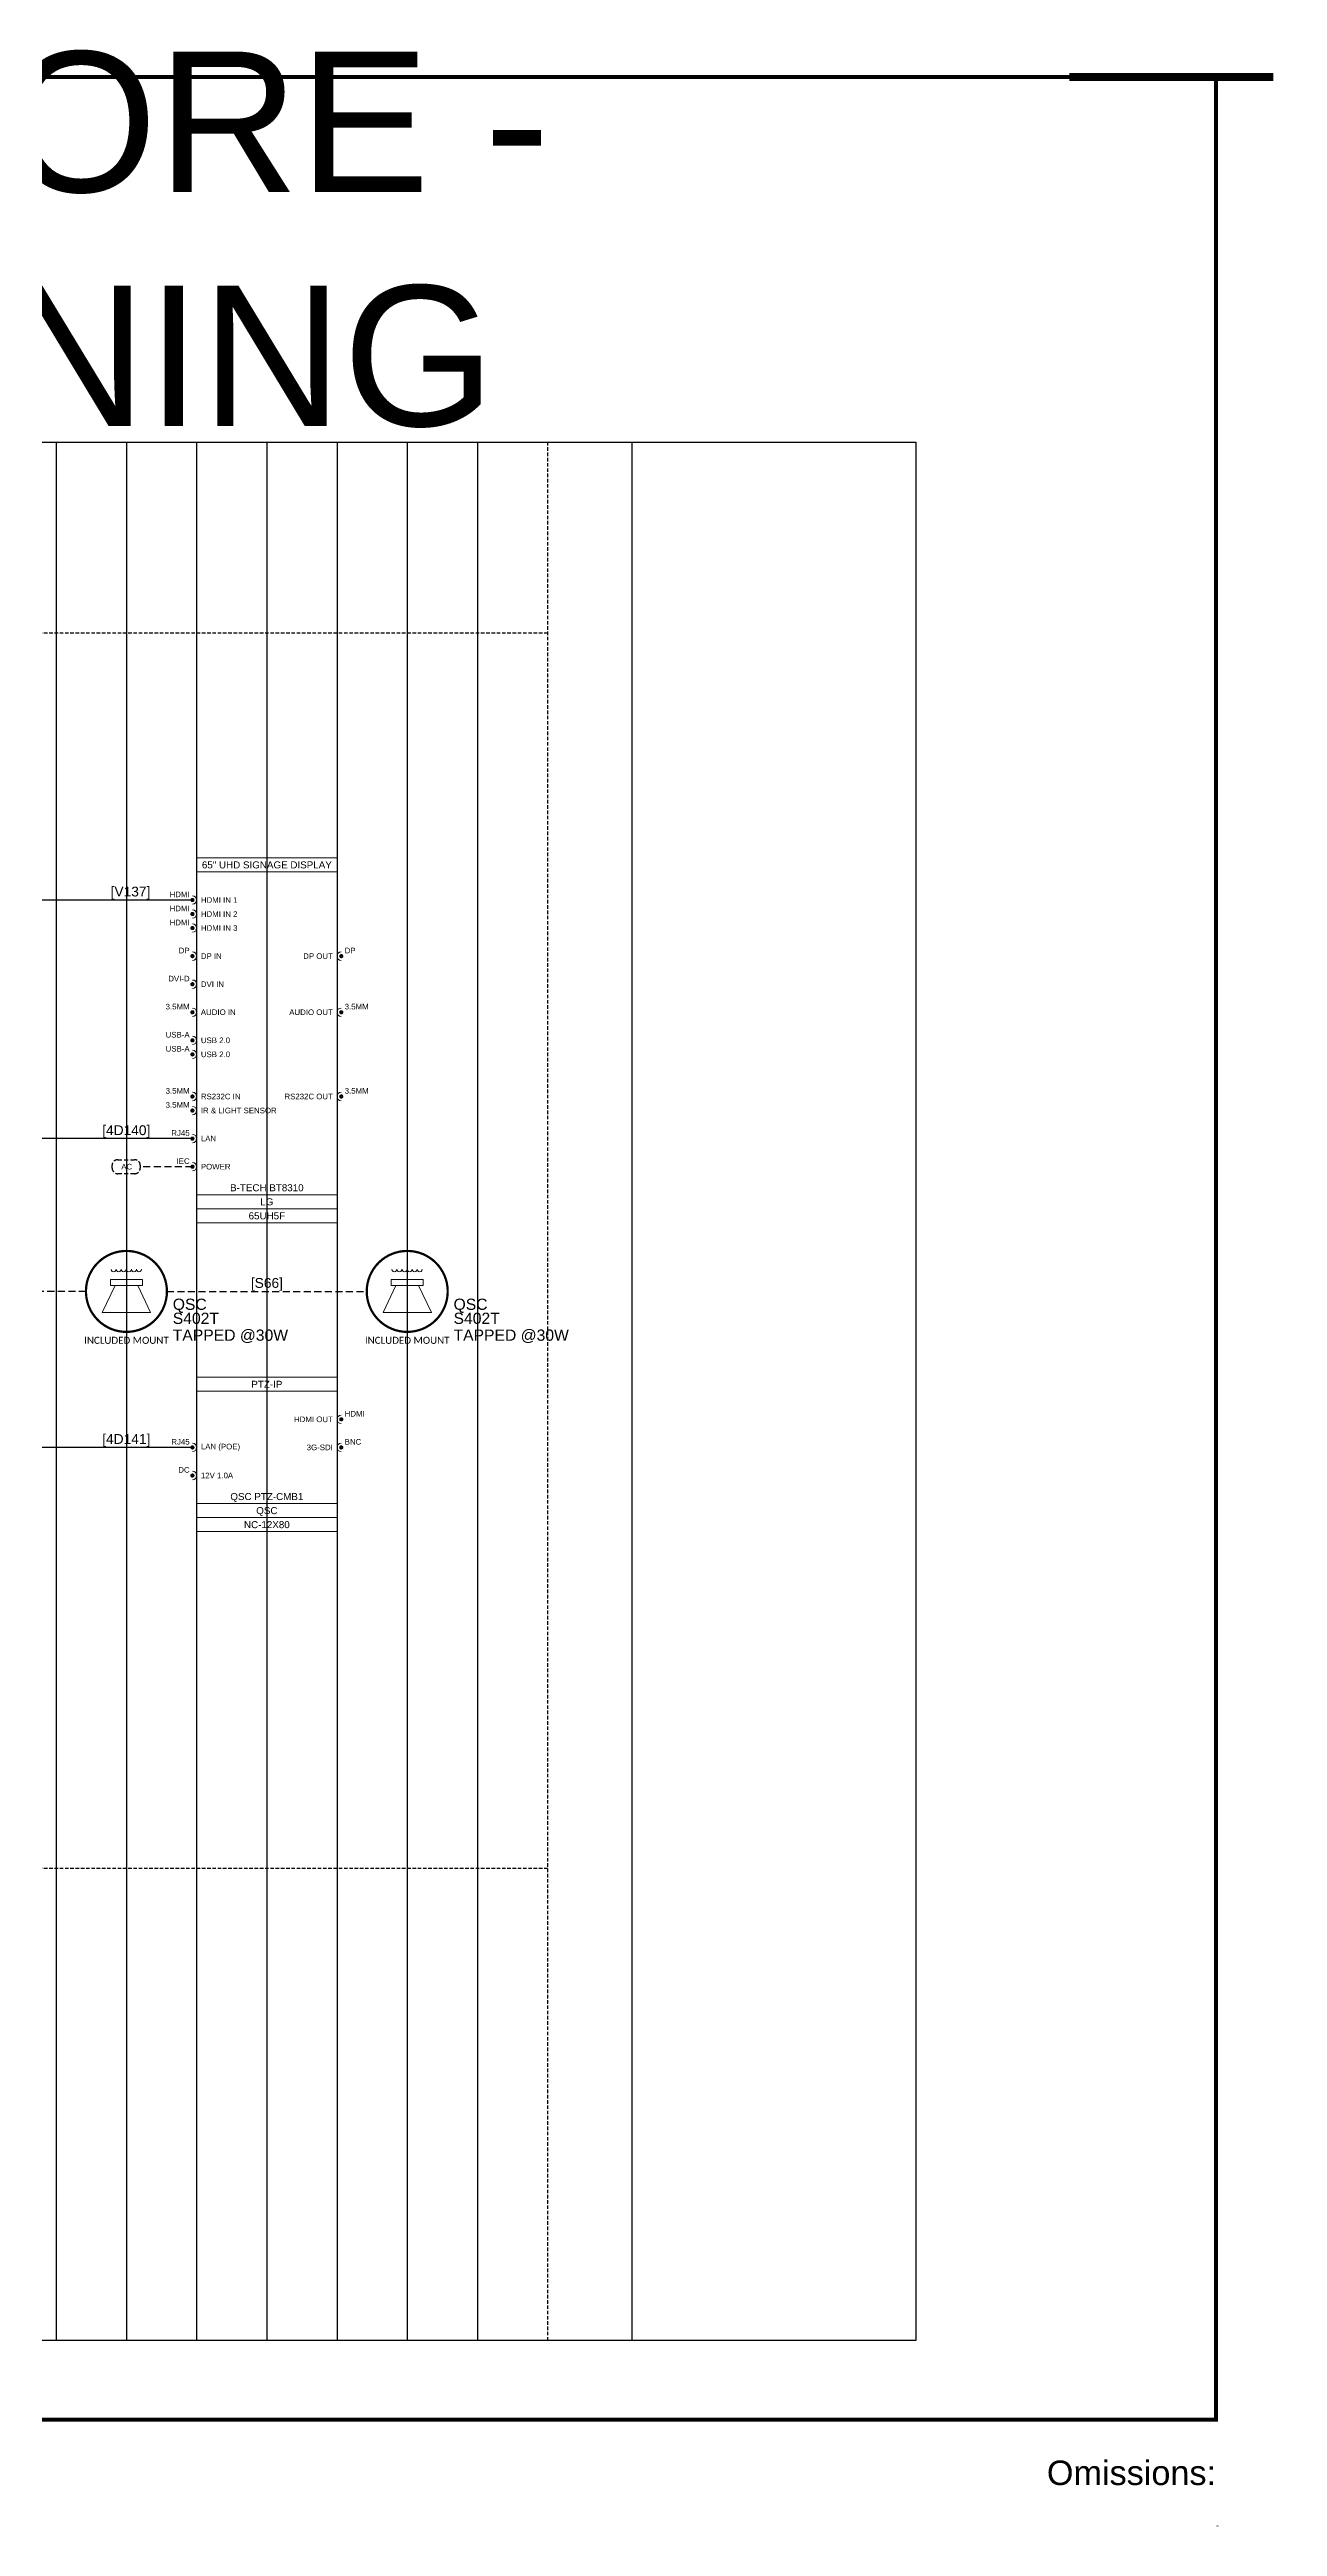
# Model space of a CAD drawing. Header units: millimetres. Extents: x -71336 to -35435, y -26189 to 22712.
# Drawn here: x -39656 to -39219, y -5716 to -4833 of the extents above; entities that cross this region are included whole.
import ezdxf
from ezdxf.enums import TextEntityAlignment as Align
from ezdxf.lldxf.tags import DXFTag

# ---------------------------------------------------------------- set-up
doc = ezdxf.new("R2018")
doc.units = ezdxf.units.MM
doc.linetypes.add('DASHED', pattern=[0.75, 0.5, -0.25])
doc.linetypes.add('DASHED2', pattern=[0.375, 0.25, -0.125])
for name, color, linetype in [('SC - 2 Core Speaker', 211, 'DASHED'), ('SC - 3 Core Flex', 7, 'DASHED'), ('SC - Cat - Green - Data', 84, 'Continuous'), ('SC - Cat - Green - Data - QLAN', 84, 'QLAN'), ('SC - HDMI', 192, 'Continuous'), ('SC - Text', 7, 'Continuous'), ('Text', 7, 'Continuous')]:
    doc.layers.add(name, color=color, linetype=linetype)
doc.layers.add('SC - Equipment', color=7, linetype='Continuous', lineweight=13)
for name, color, linetype, plot in [('SC - Guides', 211, 'Continuous', False), ('SC - Titlesheet - Model', 250, 'Continuous', False), ('SC - Xlines', 252, 'Continuous', False)]:
    doc.layers.add(name, color=color, linetype=linetype, plot=plot)
doc.styles.add('ARIAL', font='arial.ttf')
doc.styles.add('CALIBRI', font='calibri.ttf')
doc.styles.get("Standard").update_dxf_attribs({"font": 'arial.ttf', "height": 35})
tags = doc.linetypes.add('QLAN', pattern='A,3.942001,-0.106942,["QLAN",ARIAL,S=0.5,R=0,X=0,Y=-0.25],-1.981735,3.969322', length=10).pattern_tags.tags
tags[6] = DXFTag(74, 10)

# ---------------------------------------------------------------- blocks, each defined once
blk = doc.blocks.new('*U189')
at = {"layer": 'SC - Guides', "color": 5, "ltscale": 5, "const_width": 2}
blk.add_lwpolyline([(-415.5, 287), (-465.5, 287)], dxfattribs=at)
at = {"layer": 'SC - Titlesheet - Model', "color": 6, "ltscale": 5, "const_width": 1}
blk.add_lwpolyline([(-365.5, -287), (365.5, -287), (365.5, 287), (-365.5, 287)], close=True, dxfattribs=at)
at = {"ltscale": 5, "style": 'ARIAL'}
blk.add_text('Omissions:', height=6, dxfattribs=at).set_placement((365.5, -297), align=Align.TOP_RIGHT)
at = {"layer": 'SC - Titlesheet - Model', "color": 5, "lineweight": 30, "ltscale": 5, "flags": 104}
blk.add_attdef('ADDITIONS', text='', height=5, dxfattribs=at).set_placement((-365.5, -312), align=Align.TOP_LEFT)
blk.add_attdef('CHANGES', text='', height=5, dxfattribs=at).set_placement((0, -312), align=Align.TOP_CENTER)
blk.add_attdef('OMISSIONS', text='', height=5, dxfattribs=at).set_placement((365.5, -312), align=Align.TOP_RIGHT)
blk = doc.blocks.new('LG 65UH5F - SCHEMATIC')
at = {"layer": 'SC - Equipment'}
for p, q in [((-25, 0), (25, 0)), ((-25, -130), (-25, 0)), ((25, 0), (25, -130)), ((25, -5), (-25, -5)), ((25, -120), (-25, -120)), ((25, -120), (-25, -120)), ((25, -125), (-25, -125)), ((25, -125), (-25, -125)), ((25, -125), (-25, -125)), ((25, -130), (-25, -130))]:
    blk.add_line(p, q, dxfattribs=at)
at = {"layer": 'SC - Equipment', "const_width": 0.7}
for points in [[(-26.1, -15, 1), (-26.9, -15, 1)], [(-26.1, -20, 1), (-26.9, -20, 1)], [(-26.1, -25, 1), (-26.9, -25, 1)], [(-26.1, -35, 1), (-26.9, -35, 1)], [(26.1, -35, -1), (26.9, -35, -1)], [(-26.1, -45, 1), (-26.9, -45, 1)], [(-26.1, -55, 1), (-26.9, -55, 1)], [(26.1, -55, -1), (26.9, -55, -1)], [(-26.1, -65, 1), (-26.9, -65, 1)], [(-26.1, -70, 1), (-26.9, -70, 1)], [(-26.1, -85, 1), (-26.9, -85, 1)], [(26.1, -85, -1), (26.9, -85, -1)], [(-26.1, -90, 1), (-26.9, -90, 1)], [(-26.1, -100, 1), (-26.9, -100, 1)], [(-26.1, -110, 1), (-26.9, -110, 1)]]:
    blk.add_lwpolyline(points, format="xyb", close=True, dxfattribs=at)
at = {"layer": 'SC - Equipment'}
for centre, start, end in [((-26.5, -15), 270, 90), ((-26.5, -20), 270, 90), ((-26.5, -25), 270, 90), ((-26.5, -35), 270, 90), ((26.5, -35), 90, 270), ((-26.5, -45), 270, 90), ((-26.5, -55), 270, 90), ((26.5, -55), 90, 270), ((-26.5, -65), 270, 90), ((-26.5, -70), 270, 90), ((-26.5, -85), 270, 90), ((26.5, -85), 90, 270), ((-26.5, -90), 270, 90), ((-26.5, -100), 270, 90), ((-26.5, -110), 270, 90)]:
    blk.add_arc(centre, 1.5, start, end, dxfattribs=at)
at = {"ltscale": 5}
for tag, p in [('DESCRIPTION', (0, -2.5)), ('BRACKET', (0, -117.5)), ('MAKE', (0, -122.5)), ('MODEL', (0, -127.5))]:
    blk.add_attdef(tag, text='', height=2.5, dxfattribs=at).set_placement(p, align=Align.MIDDLE_CENTER)
at = {"ltscale": 5, "flags": 1}
for tag, p in [('ROOM_TYPE', (45, -5)), ('LOCATION', (45, -10)), ('RACK_EQUIPMENT_(Y/N)', (45, -15)), ('POE(WATT)', (45, -35)), ('IP_(Y/N)', (45, -30)), ('AMP(@240V)', (45, -40)), ('WATT', (45, -45)), ('WEIGHT(KG)', (45, -55)), ('BTU/H', (45, -50)), ('TRANSFORMER_TAPS', (45, -60))]:
    blk.add_attdef(tag, p, '', height=2.5, dxfattribs=at)
at = {"layer": 'SC - Equipment', "ltscale": 5, "char_height": 2}
for s, insert, width, attachment_point in [('HDMI', (-27.5, -13), 5.7736, 6), ('HDMI', (-27.5, -18), 5.7736, 6), ('HDMI IN 1', (-23.5, -15), 23.5, 4), ('HDMI', (-27.5, -23), 5.7736, 6), ('HDMI IN 2', (-23.5, -20), 23.5, 4), ('HDMI IN 3', (-23.5, -25), 23.5, 4), ('DP', (-27.5, -33), 5.7736, 6), ('DP IN', (-23.5, -35), 23.5, 4), ('DP OUT', (23.5, -35), 23.5, 6), ('DP', (27.72, -33), 7.1748, 4), ('DVI-D', (-27.5, -43), 5.7736, 6), ('DVI IN', (-23.5, -45), 23.5, 4), ('3.5MM', (-27.5, -53), 5.7736, 6), ('3.5MM', (27.72, -53), 7.1748, 4), ('AUDIO IN', (-23.5, -55), 23.5, 4), ('AUDIO OUT', (23.5, -55), 23.5, 6), ('USB-A', (-27.5, -63), 5.7736, 6), ('USB-A', (-27.5, -68), 5.7736, 6), ('USB 2.0', (-23.5, -65), 29.0857, 4), ('USB 2.0', (-23.5, -70), 29.0857, 4), ('3.5MM', (-27.5, -83), 5.7736, 6), ('3.5MM', (-27.5, -88), 5.7736, 6), ('RS232C IN', (-23.5, -85), 29.0857, 4), ('RS232C OUT', (23.5, -85), 23.5, 6), ('3.5MM', (27.72, -83), 7.1748, 4), ('RJ45', (-27.5, -98), 5.7736, 6), ('IR & LIGHT SENSOR', (-23.5, -90), 29.0857, 4), ('LAN', (-23.5, -100), 23.5, 4), ('IEC', (-27.5, -108), 5.7736, 6), ('POWER', (-23.5, -110), 23.5, 4)]:
    blk.add_mtext(s, dxfattribs=dict(at, insert=insert, width=width, attachment_point=attachment_point))
blk = doc.blocks.new('QSC S402T - SCHEMATIC')
at = {"layer": 'SC - Equipment'}
for p, q in [((-4.04, -12.3), (-8.61, -21.95)), ((4.03, -12.3), (8.58, -21.96)), ((8.58, -21.96), (-8.61, -21.95))]:
    blk.add_line(p, q, dxfattribs=at)
at = {"layer": 'SC - Equipment', "const_width": 0.797}
for points in [[(14.41, -14.43, 1), (-14.43, -14.41, 1)], [(-14.43, -14.41, 1), (14.41, -14.43, 1)]]:
    blk.add_lwpolyline(points, format="xyb", dxfattribs=at)
at = {"layer": 'SC - Equipment'}
for points in [[(-5.71, -10.19), (5.7, -10.2), (5.7, -12.3), (-5.71, -12.29)], [(-5.71, -10.19), (5.7, -10.2), (5.7, -12.31), (-5.71, -12.3)]]:
    blk.add_lwpolyline(points, close=True, dxfattribs=at)
for centre in [(-4.59, -6.52), (-2.78, -6.52), (-0.97, -6.52), (0.85, -6.53), (2.64, -6.53), (4.45, -6.53)]:
    blk.add_arc(centre, 0.9, 179.95469, 359.95469, dxfattribs=at)
at = {"ltscale": 5, "style": 'CALIBRI', "flags": 1}
for tag, p in [('LOCATION', (34.66, 25.74)), ('ROOM_TYPE', (34.66, 30.74)), ('RACK_EQUIPMENT_(Y/N)', (34.66, 20.74)), ('IP_(Y/N)', (34.66, 15.74)), ('POE(WATT)', (34.66, 10.74)), ('AMP(@240V)', (34.66, 5.74)), ('WATT', (34.66, 0.74)), ('WEIGHT(KG)', (34.66, -9.26)), ('BTU/H', (34.66, -4.26)), ('DESCRIPTION', (34.66, -14.26))]:
    blk.add_attdef(tag, p, '', height=2.5, dxfattribs=at)
at = {"ltscale": 5, "style": 'CALIBRI'}
blk.add_attdef('BRACKET', text='', height=2.5, dxfattribs=at).set_placement((-0.01, -31.84), align=Align.MIDDLE_CENTER)
at = {"layer": 'SC - Equipment'}
for tag, p in [('MAKE', (16.49, -21)), ('MODEL', (16.49, -26))]:
    blk.add_attdef(tag, p, '', height=4, dxfattribs=at)
at = {"layer": 'SC - Equipment', "color": 3}
blk.add_attdef('TRANSFORMER_TAPS', (16.49, -32), '', height=4, dxfattribs=at)
blk = doc.blocks.new('QSC NC-12X80 - SCHEMATIC')
at = {"layer": 'SC - Equipment'}
for p, q in [((-25, 0), (25, 0)), ((-25, -55), (-25, 0)), ((25, 0), (25, -55)), ((25, -5), (-25, -5)), ((25, -45), (-25, -45)), ((25, -45), (-25, -45)), ((25, -50), (-25, -50)), ((25, -50), (-25, -50)), ((25, -50), (-25, -50)), ((25, -55), (-25, -55))]:
    blk.add_line(p, q, dxfattribs=at)
at = {"layer": 'SC - Equipment', "const_width": 0.7}
for points in [[(26.1, -15, -1), (26.9, -15, -1)], [(-26.1, -25, 1), (-26.9, -25, 1)], [(26.1, -25, -1), (26.9, -25, -1)], [(-26.1, -35, 1), (-26.9, -35, 1)]]:
    blk.add_lwpolyline(points, format="xyb", close=True, dxfattribs=at)
at = {"layer": 'SC - Equipment'}
for centre, start, end in [((26.5, -15), 90, 270), ((-26.5, -25), 270, 90), ((26.5, -25), 90, 270), ((-26.5, -35), 270, 90)]:
    blk.add_arc(centre, 1.5, start, end, dxfattribs=at)
at = {"ltscale": 5}
for tag, p in [('DESCRIPTION', (0, -2.5)), ('BRACKET', (0, -42.5)), ('MODEL', (0, -52.5)), ('MAKE', (0, -47.5))]:
    blk.add_attdef(tag, text='', height=2.5, dxfattribs=at).set_placement(p, align=Align.MIDDLE_CENTER)
at = {"ltscale": 5, "flags": 1}
for tag, p in [('ROOM_TYPE', (45, -5)), ('LOCATION', (45, -10)), ('RACK_EQUIPMENT_(Y/N)', (45, -15)), ('POE(WATT)', (45, -35)), ('IP_(Y/N)', (45, -30)), ('AMP(@240V)', (45, -40)), ('WATT', (45, -45)), ('WEIGHT(KG)', (45, -55)), ('BTU/H', (45, -50)), ('TRANSFORMER_TAPS', (45, -60))]:
    blk.add_attdef(tag, p, '', height=2.5, dxfattribs=at)
at = {"layer": 'SC - Equipment', "ltscale": 5, "char_height": 2}
for s, insert, width, attachment_point in [('HDMI OUT', (23.5, -15), 23.5, 6), ('HDMI', (27.72, -13), 7.1748, 4), ('RJ45', (-27.5, -23), 5.7736, 6), ('LAN (POE)', (-23.5, -25), 23.5, 4), ('3G-SDI', (23.5, -25), 23.5, 6), ('BNC', (27.72, -23), 7.1748, 4), ('DC', (-27.5, -33), 5.7736, 6), ('12V 1.0A', (-23.5, -35), 23.5, 4)]:
    blk.add_mtext(s, dxfattribs=dict(at, insert=insert, width=width, attachment_point=attachment_point))

msp = doc.modelspace()

# ---------------------------------------------------------------- linework, layer by layer
at = {"color": 30, "linetype": 'DASHED2', "ltscale": 5}
msp.add_line((-39478.971, -4973.253), (-39478.971, -5649.498), dxfattribs=at)
at = {"color": 31, "linetype": 'DASHED2', "ltscale": 5}
for p, q in [((-39478.971, -5041.375), (-40078.971, -5041.375)), ((-39478.971, -5481.375), (-40078.971, -5481.375))]:
    msp.add_line(p, q, dxfattribs=at)
at = {"layer": 'SC - 2 Core Speaker', "ltscale": 5}
for points in [[(-39643.402, -5275.783), (-39673.971, -5275.783), (-39673.971, -5326.375), (-40108.971, -5326.375)], [(-39614.563, -5275.806), (-39543.402, -5275.783)]]:
    msp.add_lwpolyline(points, dxfattribs=at)
at = {"layer": 'SC - 3 Core Flex', "ltscale": 3}
msp.add_lwpolyline([(-39632.069, -5228.875), (-39626.069, -5228.875, -0.4142136), (-39624.069, -5230.875), (-39624.069, -5231.875, -0.4142136), (-39626.069, -5233.875), (-39632.069, -5233.875, -0.4142136), (-39634.069, -5231.875), (-39634.069, -5230.875, -0.4142136)], format="xyb", close=True, dxfattribs=at)
at = {"layer": 'SC - 3 Core Flex', "ltscale": 5}
msp.add_lwpolyline([(-39605.471, -5231.375), (-39624.069, -5231.375)], dxfattribs=at)
at = {"layer": 'SC - Cat - Green - Data', "ltscale": 5}
msp.add_lwpolyline([(-39605.471, -5221.375), (-39678.971, -5221.375), (-39678.971, -5321.375), (-40108.971, -5321.375)], dxfattribs=at)
at = {"layer": 'SC - Cat - Green - Data - QLAN', "ltscale": 5}
msp.add_lwpolyline([(-39605.471, -5331.375), (-40108.971, -5331.375)], dxfattribs=at)
at = {"layer": 'SC - HDMI', "ltscale": 5}
msp.add_lwpolyline([(-39702.471, -5136.375), (-39605.471, -5136.375)], dxfattribs=at)
at = {"layer": 'SC - Xlines', "ltscale": 5, "transparency": 33554687}
msp.add_lwpolyline([(-40210.108, -4973.253), (-39347.834, -4973.253), (-39347.834, -5649.498), (-40210.108, -5649.498)], close=True, dxfattribs=at)
at = {"layer": 'SC - Xlines', "color": 250, "ltscale": 5}
for points in [[(-39653.971, -4973.253), (-39653.971, -5649.498)], [(-39603.971, -4973.253), (-39603.971, -5649.498)], [(-39553.971, -4973.253), (-39553.971, -5649.498)], [(-39503.971, -4973.253), (-39503.971, -5649.498)]]:
    msp.add_lwpolyline(points, dxfattribs=at)
at = {"layer": 'SC - Xlines', "ltscale": 5}
for points in [[(-39628.971, -4973.253), (-39628.971, -5649.498)], [(-39578.971, -4973.253), (-39578.971, -5649.498)], [(-39528.971, -4973.253), (-39528.971, -5649.498)], [(-39448.971, -4973.253), (-39448.971, -5649.498)]]:
    msp.add_lwpolyline(points, dxfattribs=at)

# ---------------------------------------------------------------- block references
ref = msp.add_blockref('*U189', (-39772.271, -5260.478), dxfattribs=dict(xscale=1.453726663415115, yscale=1.453726663415115, zscale=1.453726663415115))
lines = msp.add_mtext('-', dxfattribs={"layer": 'SC - Titlesheet - Model', "color": 5, "ltscale": 5, "insert": (-39240.934, -5714.041), "char_height": 2.5, "attachment_point": 1})
ref.add_attrib('OMISSIONS', '', (-39240.934, -5714.041), dxfattribs={"flags": 104}).embed_mtext(lines)
at = {"xscale": 1.453726663415115, "yscale": 1.453726663415115, "zscale": 1.453726663415115}
msp.add_blockref('*U189', (-38616.497, -5260.478), dxfattribs=at)
at = {"ltscale": 5}
for name, p, values in [('LG 65UH5F - SCHEMATIC', (-39578.971, -5121.375), {'DESCRIPTION': '65" UHD SIGNAGE DISPLAY', 'MAKE': 'LG', 'MODEL': '65UH5F', 'BRACKET': 'B-TECH BT8310'}), ('QSC S402T - SCHEMATIC', (-39628.971, -5261.375), {'MAKE': 'QSC', 'MODEL': 'S402T', 'BRACKET': 'INCLUDED MOUNT', 'TRANSFORMER_TAPS': 'TAPPED @30W'}), ('QSC S402T - SCHEMATIC', (-39528.971, -5261.375), {'MAKE': 'QSC', 'MODEL': 'S402T', 'BRACKET': 'INCLUDED MOUNT', 'TRANSFORMER_TAPS': 'TAPPED @30W'}), ('QSC NC-12X80 - SCHEMATIC', (-39578.971, -5306.375), {'DESCRIPTION': 'PTZ-IP', 'MAKE': 'QSC', 'MODEL': 'NC-12X80', 'BRACKET': 'QSC PTZ-CMB1'})]:
    msp.add_blockref(name, p, dxfattribs=at).add_auto_attribs(values)

# ---------------------------------------------------------------- texts
at = {"layer": 'SC - Text', "insert": (-39778.971, -4968.253), "char_height": 50, "attachment_point": 8, "style": 'ARIAL'}
msp.add_mtext('HR OWEN CORE - \\PPRIVATE DINING', dxfattribs=at)
at = {"layer": 'SC - Text', "char_height": 3.5}
for s, insert, width, attachment_point in [('[V137]', (-39620.471, -5136.175), 14.6761, 9), ('[4D140]', (-39620.471, -5221.175), 14.6761, 9), ('[S66]', (-39578.955, -5275.583), 12.99494, 8), ('[4D141]', (-39620.471, -5331.175), 14.6761, 9)]:
    msp.add_mtext(s, dxfattribs=dict(at, insert=insert, width=width, attachment_point=attachment_point))
at = {"layer": 'Text', "insert": (-39628.869, -5231.375), "char_height": 2, "width": 143.97126, "attachment_point": 5}
msp.add_mtext('AC', dxfattribs=at)

doc.saveas('drawing.dxf')
